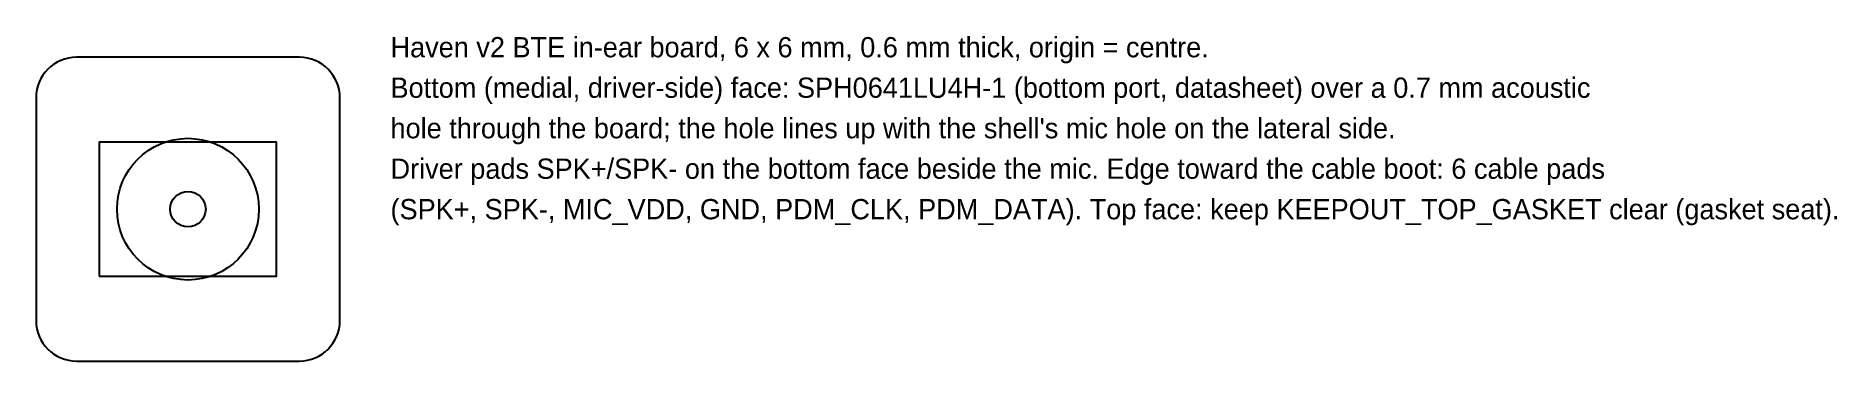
# Model space of a CAD drawing. Header units: millimetres. Extents: x -3 to 32.6, y -3 to 3.4.
import ezdxf

# ---------------------------------------------------------------- set-up
doc = ezdxf.new("R2010")
doc.units = ezdxf.units.MM
for name, color, linetype in [('BOTTOM_MIC', 7, 'Continuous'), ('Edge.Cuts', 7, 'Continuous'), ('KEEPOUT_TOP_GASKET', 7, 'Continuous'), ('MIC_PORT_HOLE', 7, 'Continuous'), ('NOTES', 7, 'Continuous')]:
    doc.layers.add(name, color=color, linetype=linetype)

msp = doc.modelspace()

# ---------------------------------------------------------------- linework, layer by layer
at = {"layer": 'BOTTOM_MIC'}
msp.add_lwpolyline([(-1.75, -1.325), (1.75, -1.325), (1.75, 1.325), (-1.75, 1.325), (-1.75, -1.325)], dxfattribs=at)
at = {"layer": 'Edge.Cuts'}
for p, q in [((2.2, 3), (-2.2, 3)), ((-3, 2.2), (-3, -2.2)), ((3, -2.2), (3, 2.2)), ((-2.2, -3), (2.2, -3))]:
    msp.add_line(p, q, dxfattribs=at)
for centre, start, end in [((-2.2, 2.2), 90, 180), ((2.2, 2.2), 0, 90), ((-2.2, -2.2), 180, 270), ((2.2, -2.2), 270, 360)]:
    msp.add_arc(centre, 0.8, start, end, dxfattribs=at)
at = {"layer": 'KEEPOUT_TOP_GASKET'}
msp.add_circle((0, 0), 1.4, dxfattribs=at)
at = {"layer": 'MIC_PORT_HOLE'}
msp.add_circle((0, 0), 0.35, dxfattribs=at)

# ---------------------------------------------------------------- texts
at = {"layer": 'NOTES'}
for s, p in [('Haven v2 BTE in-ear board, 6 x 6 mm, 0.6 mm thick, origin = centre.', (4, 3)), ('Bottom (medial, driver-side) face: SPH0641LU4H-1 (bottom port, datasheet) over a 0.7 mm acoustic', (4, 2.2)), ("hole through the board; the hole lines up with the shell's mic hole on the lateral side.", (4, 1.4)), ('Driver pads SPK+/SPK- on the bottom face beside the mic. Edge toward the cable boot: 6 cable pads', (4, 0.6)), ('(SPK+, SPK-, MIC_VDD, GND, PDM_CLK, PDM_DATA). Top face: keep KEEPOUT_TOP_GASKET clear (gasket seat).', (4, -0.2))]:
    msp.add_text(s, height=0.4, dxfattribs=at).set_placement(p)

doc.saveas('drawing.dxf')
